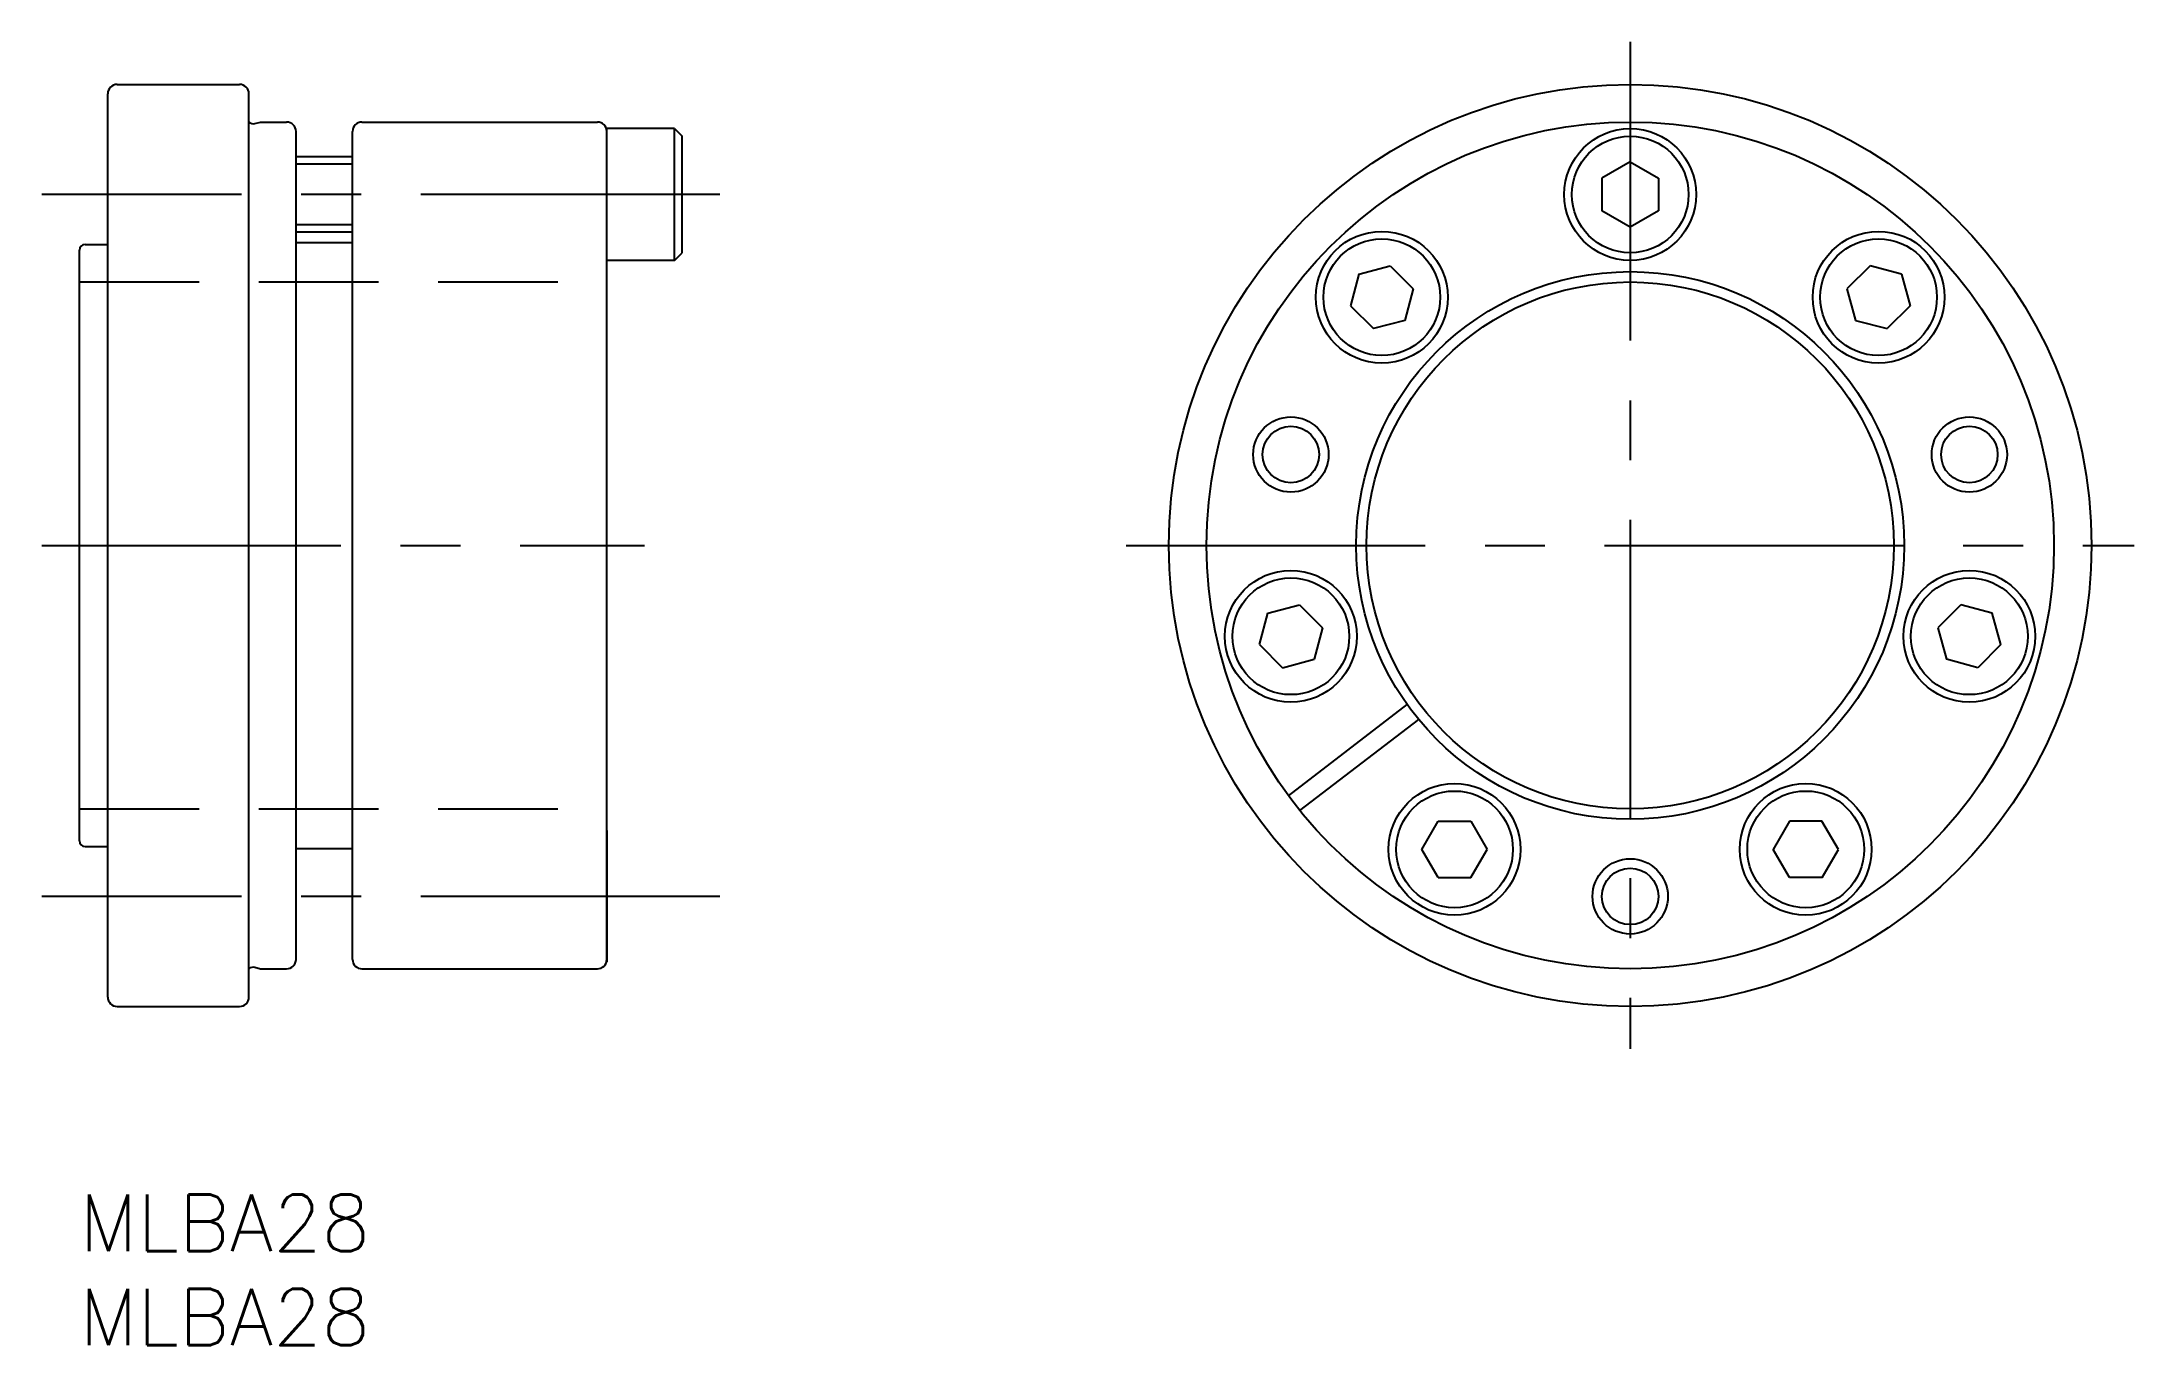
# Model space of a CAD drawing. Extents: x -2 to 109, y -8 to 61.
import ezdxf

# ---------------------------------------------------------------- set-up
doc = ezdxf.new("R2010")
doc.units = 0
doc.header["$LTSCALE"] = 0.5
doc.linetypes.add('CENTER', pattern=[50.8, 31.75, -6.35, 6.35, -6.35])
doc.linetypes.add('DASHED', pattern=[19.05, 12.7, -6.35])
for name, color, linetype in [('MSM_CENTER', 1, 'CENTER'), ('MSM_CONTINUOUS', 7, 'CONTINUOUS'), ('MSM_DASHED', 4, 'DASHED'), ('MSM_NARROW', 5, 'CONTINUOUS'), ('MSM_PART_NUMBER', 7, 'CONTINUOUS')]:
    doc.layers.add(name, color=color, linetype=linetype)
doc.styles.get("Standard").update_dxf_attribs({"font": 'txt.shx', "height": 3, "bigfont": 'bigfont.shx'})

msp = doc.modelspace()

# ---------------------------------------------------------------- linework, layer by layer
at = {"layer": 'MSM_CENTER'}
for p, q in [((82.35, 61.26), (82.35, 7.74)), ((34, 53.15), (-2, 53.15)), ((-2, 34.5), (30, 34.5)), ((55.59, 34.5), (109.11, 34.5)), ((34, 15.85), (-2, 15.85))]:
    msp.add_line(p, q, dxfattribs=at)
at = {"layer": 'MSM_CONTINUOUS'}
for p, q in [((2, 59), (8.5, 59)), ((1.5, 10.5), (1.5, 58.5)), ((9, 10.5), (9, 58.5)), ((9.31, 56.92), (9.61, 57)), ((9.61, 57), (11, 57)), ((15, 57), (27.5, 57)), ((11.5, 12.5), (11.5, 56.5)), ((14.5, 12.5), (14.5, 56.5)), ((31.6, 56.65), (28, 56.65)), ((28, 49.65), (28, 56.65)), ((28, 12.5), (28, 56.5)), ((31.6, 49.65), (31.6, 56.65)), ((31.6, 56.65), (32, 56.25)), ((32, 50.05), (32, 56.25)), ((14.5, 55.15), (11.5, 55.15)), ((82.35, 54.88), (80.85, 54.02)), ((82.35, 54.88), (83.85, 54.02)), ((80.85, 54.02), (80.85, 52.28)), ((83.85, 54.02), (83.85, 52.28)), ((82.35, 51.42), (80.85, 52.28)), ((83.85, 52.28), (82.35, 51.42)), ((14.5, 51.15), (11.5, 51.15)), ((83.47, 52.07), (83.47, 52.07)), ((0, 18.8), (0, 50.2)), ((0.3, 50.5), (1.5, 50.5)), ((11.5, 50.6), (14.5, 50.6)), ((31.6, 49.65), (32, 50.05)), ((31.6, 49.65), (28, 49.65)), ((67.94, 48.91), (67.49, 47.24)), ((67.94, 48.91), (69.61, 49.36)), ((69.61, 49.36), (70.83, 48.13)), ((95.09, 49.36), (93.86, 48.13)), ((96.76, 48.91), (95.09, 49.36)), ((96.76, 48.91), (97.21, 47.24)), ((70.83, 48.13), (70.38, 46.46)), ((93.86, 48.13), (94.31, 46.46)), ((67.49, 47.24), (68.71, 46.02)), ((70.72, 47.72), (70.72, 47.72)), ((93.97, 47.72), (93.97, 47.72)), ((97.21, 47.24), (95.99, 46.02)), ((70.38, 46.46), (68.71, 46.02)), ((94.31, 46.46), (95.99, 46.02)), ((63.11, 30.9), (64.79, 31.35)), ((64.79, 31.35), (66.01, 30.12)), ((99.91, 31.35), (98.69, 30.12)), ((99.77, 31.16), (99.77, 31.16)), ((101.58, 30.9), (99.91, 31.35)), ((62.66, 29.23), (63.11, 30.9)), ((65.09, 31.04), (65.09, 31.04)), ((66.01, 30.12), (65.56, 28.45)), ((98.69, 30.12), (99.14, 28.45)), ((102.04, 29.23), (101.58, 30.9)), ((62.66, 29.23), (63.88, 28)), ((102.04, 29.23), (100.81, 28)), ((63.88, 28), (65.56, 28.45)), ((100.81, 28), (99.14, 28.45)), ((64.2, 21.2), (70.51, 26.04)), ((64.81, 20.41), (71.12, 25.25)), ((28, 19.35), (28, 12.35)), ((71.29, 18.35), (72.16, 19.85)), ((72.16, 19.85), (73.89, 19.85)), ((72.54, 19.88), (72.54, 19.88)), ((73.89, 19.85), (74.76, 18.34)), ((90.8, 19.85), (89.94, 18.34)), ((92.53, 19.85), (90.8, 19.85)), ((92.1, 19.85), (92.1, 19.85)), ((93.41, 18.35), (92.53, 19.85)), ((0.3, 18.5), (1.5, 18.5)), ((11.5, 18.4), (14.5, 18.4)), ((72.15, 16.85), (71.29, 18.35)), ((73.88, 16.85), (74.76, 18.34)), ((90.81, 16.85), (89.94, 18.34)), ((92.54, 16.85), (93.41, 18.35)), ((72.15, 16.85), (73.88, 16.85)), ((92.54, 16.85), (90.81, 16.85)), ((9.31, 12.08), (9.61, 12)), ((9.61, 12), (11, 12)), ((15, 12), (27.5, 12)), ((2, 10), (8.5, 10))]:
    msp.add_line(p, q, dxfattribs=at)
for centre, radius in [((82.35, 34.5), 24.5), ((82.35, 34.5), 22.5), ((82.35, 53.15), 3.5), ((82.35, 53.15), 3.1), ((69.16, 47.69), 3.5), ((95.54, 47.69), 3.5), ((69.16, 47.69), 3.1), ((95.54, 47.69), 3.1), ((82.35, 34.5), 14.55), ((82.35, 34.5), 14), ((64.33, 39.33), 1.5), ((100.36, 39.33), 1.5), ((64.33, 29.67), 3.5), ((64.33, 29.67), 3.1), ((100.36, 29.67), 3.5), ((100.36, 29.67), 3.1), ((73.02, 18.35), 3.5), ((73.02, 18.35), 3.1), ((91.67, 18.35), 3.5), ((91.67, 18.35), 3.1), ((82.35, 15.85), 1.5)]:
    msp.add_circle(centre, radius, dxfattribs=at)
for centre, radius, start, end in [((2, 58.5), 0.5, 90, 180), ((8.5, 58.5), 0.5, 0, 90), ((9.23, 57.23), 0.32, 224.2809, 285), ((11, 56.5), 0.5, 0, 90), ((15, 56.5), 0.5, 90, 180), ((27.5, 56.5), 0.5, 0, 90), ((0.3, 50.2), 0.3, 90, 180), ((0.3, 18.8), 0.3, 180, 270), ((11, 12.5), 0.5, 270, 0), ((15, 12.5), 0.5, 180, 270), ((27.5, 12.5), 0.5, 270, 0), ((9.23, 11.77), 0.32, 75, 135.7191), ((2, 10.5), 0.5, 180, 270), ((8.5, 10.5), 0.5, 270, 0)]:
    msp.add_arc(centre, radius, start, end, dxfattribs=at)
at = {"layer": 'MSM_DASHED'}
for p, q in [((0, 48.5), (28, 48.5)), ((0, 20.5), (28, 20.5))]:
    msp.add_line(p, q, dxfattribs=at)
at = {"layer": 'MSM_NARROW'}
for p, q in [((14.5, 54.77), (11.5, 54.77)), ((14.5, 51.53), (11.5, 51.53))]:
    msp.add_line(p, q, dxfattribs=at)
for centre in [(64.33, 39.33), (100.36, 39.33), (82.35, 15.85)]:
    msp.add_circle(centre, 2, dxfattribs=at)

# ---------------------------------------------------------------- texts
at = {"layer": 'MSM_PART_NUMBER', "char_height": 3, "attachment_point": 1}
for insert in [(0, 0), (0, -5)]:
    msp.add_mtext_dynamic_manual_height_columns('{MLBA28}', width=121.0942, gutter_width=15, heights=[0], dxfattribs=dict(at, insert=insert))

doc.saveas('drawing.dxf')
